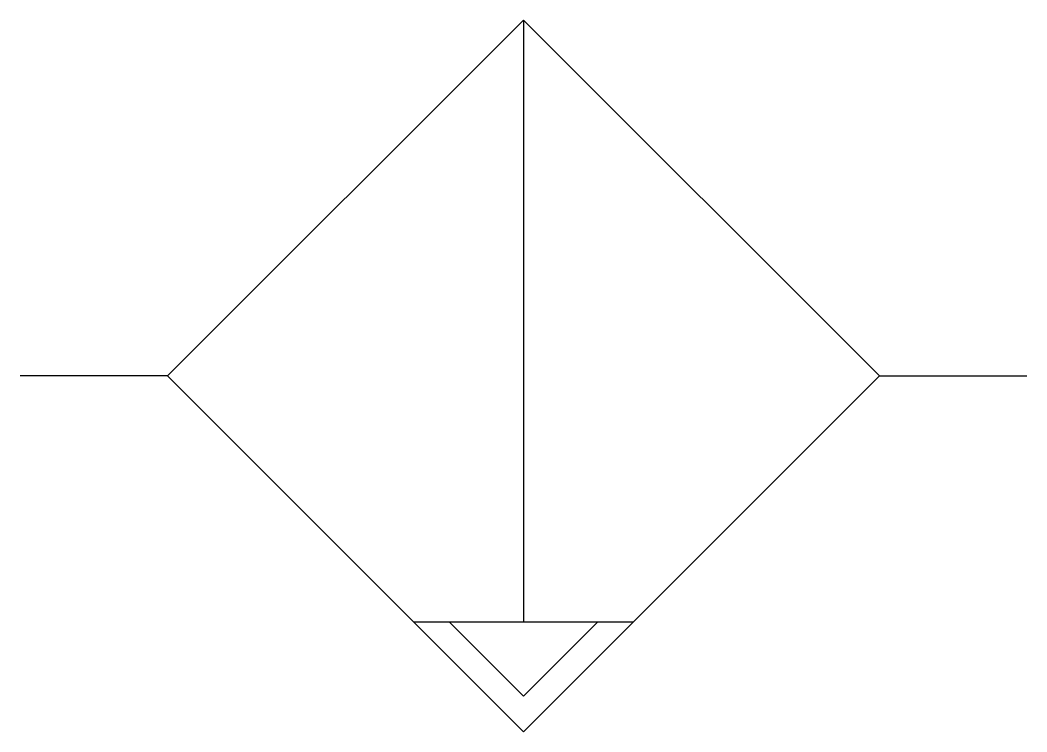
# Model space of a CAD drawing. Extents: x -10.2 to 10.2, y -14.4 to 0.
import ezdxf

# ---------------------------------------------------------------- set-up
doc = ezdxf.new("R2010")
doc.units = 0
doc.linetypes.add('DASHED', pattern=[0])
doc.layers.add('2', color=1, linetype='CONTINUOUS')

msp = doc.modelspace()

# ---------------------------------------------------------------- linework, layer by layer
at = {"layer": '2', "color": 0, "linetype": 'DASHED'}
msp.add_line((0, 0), (0, -12.165), dxfattribs=at)
at = {"layer": '2', "color": 0}
for p, q in [((-7.193, -7.193), (-10.173, -7.193)), ((7.193, -7.193), (10.173, -7.193)), ((-2.221, -12.165), (2.221, -12.165))]:
    msp.add_line(p, q, dxfattribs=at)
msp.add_lwpolyline([(-7.193, -7.193), (0, -14.386), (7.193, -7.193), (0, 0)], close=True, dxfattribs=at)
msp.add_lwpolyline([(-1.502, -12.165), (0, -13.667), (1.502, -12.165)], dxfattribs=at)

doc.saveas('drawing.dxf')
